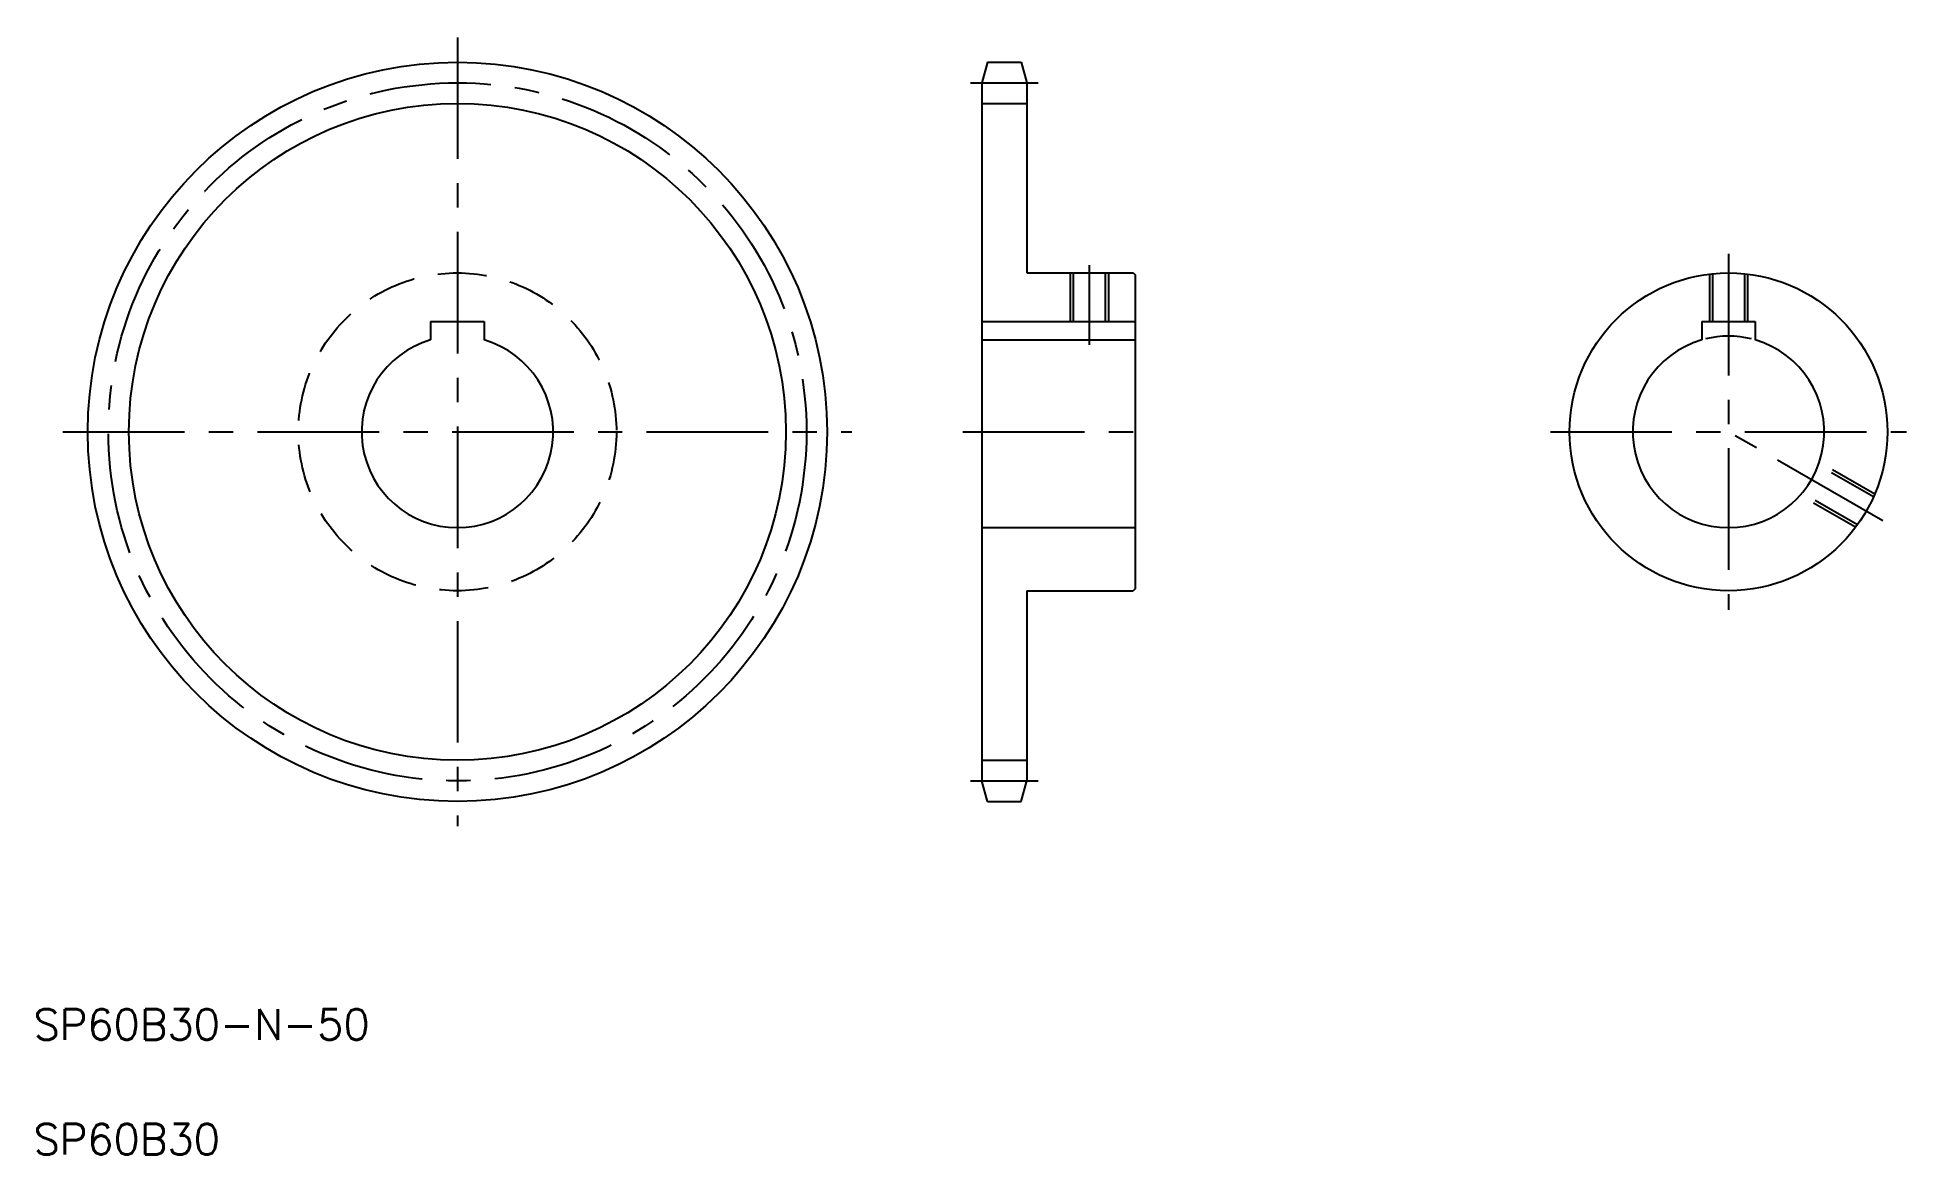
# Model space of a CAD drawing. Extents: x 21 to 509, y 20 to 312.
import ezdxf

# ---------------------------------------------------------------- set-up
doc = ezdxf.new("R2010")
doc.units = 0
doc.linetypes.add('CENTER', pattern=[50.8, 31.75, -6.35, 6.35, -6.35])
doc.linetypes.add('DASHED', pattern=[19.05, 12.7, -6.35])
doc.layers.get('0').update_dxf_attribs({"linetype": 'CONTINUOUS'})
doc.layers.add('CENTER', color=1, linetype='CENTER')
doc.styles.get("Standard").update_dxf_attribs({"font": 'txt', "bigfont": 'BIGFONT'})

msp = doc.modelspace()

# ---------------------------------------------------------------- linework, layer by layer
at = {"color": 7, "linetype": 'CONTINUOUS'}
for p, q in [((269.06, 305.22), (267.62, 299.85)), ((269.06, 305.22), (277.88, 305.22)), ((269.06, 305.22), (277.88, 305.22)), ((277.88, 305.22), (279.32, 299.85)), ((267.62, 299.85), (267.62, 117.6)), ((279.32, 299.85), (279.32, 250.22)), ((267.62, 294.47), (279.32, 294.47)), ((279.32, 250.22), (307.12, 250.22)), ((291.42, 250.22), (291.42, 237.52)), ((299.82, 250.22), (299.82, 237.52)), ((307.12, 250.22), (307.62, 249.72)), ((307.62, 249.72), (307.62, 167.72)), ((123.68, 237.52), (137.68, 237.52)), ((123.68, 237.52), (123.68, 232.72)), ((137.68, 237.52), (137.68, 232.72)), ((267.62, 237.52), (307.62, 237.52)), ((455.5, 237.52), (469.5, 237.52)), ((455.5, 237.52), (455.5, 232.72)), ((469.5, 237.52), (469.5, 232.72)), ((267.62, 232.72), (307.62, 232.72)), ((267.62, 183.72), (307.62, 183.72)), ((279.32, 167.22), (307.12, 167.22)), ((279.32, 167.22), (279.32, 117.6)), ((286.27, 167.22), (286.27, 167.22)), ((293.22, 167.22), (293.22, 167.22)), ((307.62, 167.72), (307.12, 167.22)), ((267.62, 122.97), (279.32, 122.97)), ((269.06, 112.22), (267.62, 117.6)), ((277.88, 112.22), (279.32, 117.6)), ((269.06, 112.22), (277.88, 112.22))]:
    msp.add_line(p, q, dxfattribs=at)
at = {"color": 3, "linetype": 'CONTINUOUS'}
for p, q in [((290.62, 250.22), (290.62, 237.52)), ((300.62, 250.22), (300.62, 237.52))]:
    msp.add_line(p, q, dxfattribs=at)
at = {"color": 3, "linetype": 'DASHED'}
for p, q in [((457.5, 249.92), (457.5, 237.52)), ((458.3, 250.03), (458.3, 237.52)), ((466.7, 250.03), (466.7, 237.52)), ((467.5, 249.92), (467.5, 237.52)), ((500.68, 192.45), (486.21, 200.8)), ((500.36, 191.71), (485.94, 200.04)), ((495.68, 183.79), (481.21, 192.14)), ((496.16, 184.44), (481.74, 192.76))]:
    msp.add_line(p, q, dxfattribs=at)
at = {"color": 7, "linetype": 'CONTINUOUS'}
for centre, radius in [((130.68, 208.72), 96.5), ((462.5, 208.72), 41.5)]:
    msp.add_circle(centre, radius, dxfattribs=at)
at = {"color": 3, "linetype": 'CONTINUOUS'}
msp.add_circle((130.68, 208.72), 85.75, dxfattribs=at)
at = {"color": 3, "linetype": 'DASHED'}
msp.add_circle((130.68, 208.72), 41.5, dxfattribs=at)
at = {"color": 7, "linetype": 'CONTINUOUS'}
for centre in [(130.68, 208.72), (462.5, 208.72)]:
    msp.add_arc(centre, 25, 106.2602, 73.7398, dxfattribs=at)
at = {"color": 3, "linetype": 'CONTINUOUS'}
msp.add_arc((462.5, 208.72), 25, 76.1135, 103.8865, dxfattribs=at)
at = {"layer": 'CENTER', "color": 1, "linetype": 'CENTER'}
for p, q in [((130.68, 311.72), (130.68, 105.72)), ((264.62, 299.85), (282.32, 299.85)), ((462.5, 255.22), (462.5, 162.22)), ((295.62, 252.22), (295.62, 231.41)), ((27.68, 208.72), (233.68, 208.72)), ((262.62, 208.72), (312.62, 208.72)), ((416, 208.72), (509, 208.72)), ((502.77, 185.47), (462.5, 208.72)), ((264.62, 117.6), (282.32, 117.6))]:
    msp.add_line(p, q, dxfattribs=at)
msp.add_circle((130.68, 208.72), 91.12, dxfattribs=at)

# ---------------------------------------------------------------- texts
at = {"color": 7, "linetype": 'CONTINUOUS'}
for s, p in [('SP60B30-N-50', (20, 50)), ('SP60B30', (20, 20))]:
    msp.add_text(s, height=8, dxfattribs=at).set_placement(p)

doc.saveas('drawing.dxf')
